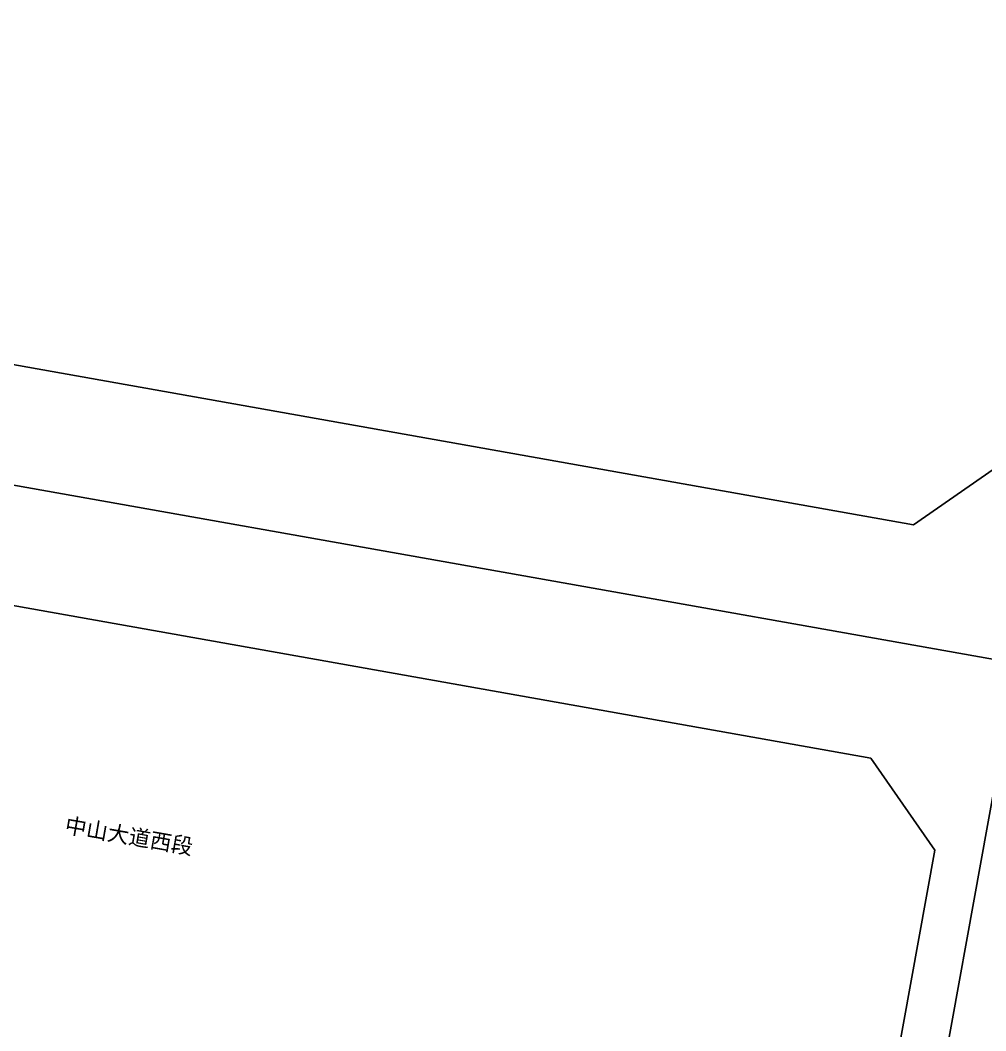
# Model space of a CAD drawing. Extents: x 529262 to 576451, y 2694391 to 2717535.
# Drawn here: x 562546.2 to 562790.6, y 2709637.8 to 2709893.4 of the extents above; entities that cross this region are included whole.
import ezdxf
from ezdxf.enums import TextEntityAlignment as Align
from ezdxf.xclip import XClip

# ---------------------------------------------------------------- set-up
doc = ezdxf.new("R2010")
doc.units = 0
doc.header["$XCLIPFRAME"] = 0
for name, color, linetype in [('PP-COM', 7, 'Continuous'), ('RD-中线', 40, 'Continuous'), ('RD-红线', 7, 'Continuous'), ('RD-路名', 7, 'Continuous')]:
    doc.layers.add(name, color=color, linetype=linetype)
doc.styles.add('黑体', font='simhei.ttf')

# ---------------------------------------------------------------- blocks, each defined once
blk = doc.blocks.new('A$C19FD0107')
at = {"layer": 'RD-中线', "color": 8, "linetype": 'Continuous'}
blk.add_lwpolyline([(-5280.17, 15276.46), (-7574.88, 15234.77, -0.04855), (-7632.83, 15239.35), (-9762.37, 15617.81)], format="xyb", dxfattribs=at)
at = {"layer": 'RD-中线', "color": 8, "linetype": 'Continuous', "flags": 128}
blk.add_lwpolyline([(-8199.59, 15340.08), (-8308.52, 14738.51)], dxfattribs=at)
at = {"layer": 'RD-红线', "color": 8, "linetype": 'Continuous', "flags": 128}
for points in [[(-8619.63, 15445.2), (-8225.69, 15375.19)], [(-8630.45, 15386.18), (-8236.5, 15316.17)], [(-8220.32, 15292.91), (-8260.44, 15071.36)]]:
    blk.add_lwpolyline(points, dxfattribs=at)
at = {"layer": 'RD-红线', "color": 8}
for points in [[(-8225.69, 15375.19), (-8202.51, 15391.31, 0.413261)], [(-8220.32, 15292.91), (-8236.5, 15316.17, 0.415167)]]:
    blk.add_lwpolyline(points, format="xyb", dxfattribs=at)

msp = doc.modelspace()

# ---------------------------------------------------------------- block references
at = {"layer": 'PP-COM'}
ref = msp.add_blockref('A$C19FD0107', (570997.993, 2694390.603), dxfattribs=at)
XClip(ref).set_block_clipping_path([(-9366.4383134884, 14428.6043910822), (-3328.4480743363, 17452.7484863754)])

# ---------------------------------------------------------------- texts
at = {"layer": 'RD-路名', "color": 7, "style": '黑体'}
msp.add_text('  中山大道西段', height=4, rotation=350.03395, dxfattribs=at).set_placement((562571.08, 2709687.643), align=Align.MIDDLE)

doc.saveas('drawing.dxf')
